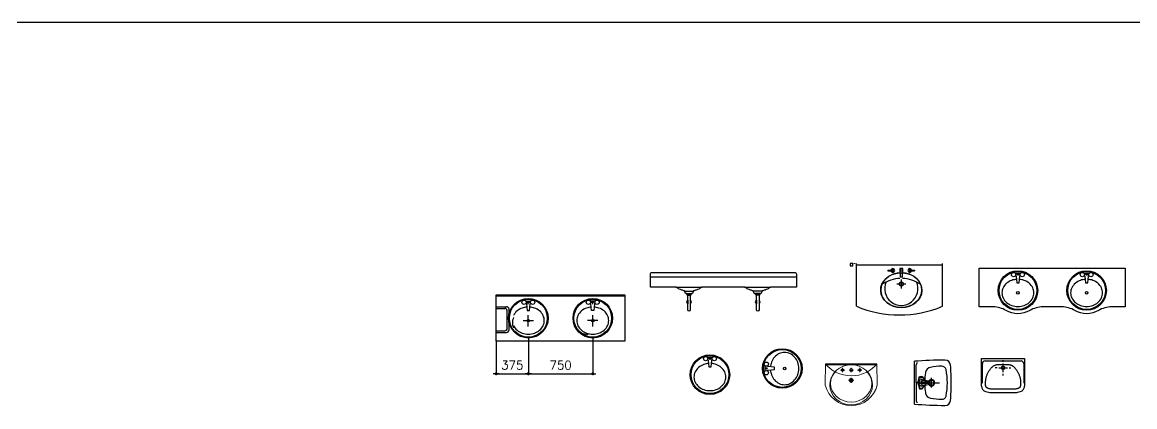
# Model space of a CAD drawing. Header units: inches. Extents: x -1249499 to 290957, y -589671 to 1013543.
# Drawn here: x -1150138 to -1137187, y 306328 to 310801 of the extents above; entities that cross this region are included whole.
import ezdxf

# ---------------------------------------------------------------- set-up
doc = ezdxf.new("R2010")
doc.units = ezdxf.units.IN
doc.header["$MEASUREMENT"] = 0
doc.layers.add('1', color=4, linetype='Continuous', lineweight=15)
for name, color, linetype in [('9', 9, 'Continuous'), ('BATH', 4, 'Continuous'), ('DIM', 1, 'Continuous'), ('FIN', 6, 'Continuous'), ('FIX', 6, 'Continuous'), ('KC', 7, 'Continuous'), ('TOIL', 9, 'Continuous'), ('TOILET', 6, 'Continuous'), ('마감벽', 1, 'Continuous'), ('샤워부스', 4, 'Continuous')]:
    doc.layers.add(name, color=color, linetype=linetype)
doc.styles.add('CADSG', font='ROMANS.shx', dxfattribs={"bigfont": 'CADSG.shx'})
doc.styles.add('RXHS', font='SIMPLEX.SHX', dxfattribs={"bigfont": 'WHGTXT.SHX'})
doc.dimstyles.new('NDIM-2', dxfattribs={"dimscale": 100, "dimtxt": 2.5, "dimasz": 0.3, "dimexe": 1, "dimexo": 1, "dimgap": 1, "dimtad": 1, "dimdec": 0, "dimdsep": 46, "dimlunit": 6, "dimtxsty": 'RXHS', "dimblk1": '_RXDOT', "dimblk2": '_RXDOT', "dimsah": 1, "dimcen": 3, "dimdle": 1.764706, "dimclrd": 9, "dimclre": 9, "dimclrt": 4, "dimadec": 0, "dimazin": 0, "dimtfac": 1, "dimtdec": 0, "dimtix": 1, "dimtmove": 2, "dimatfit": 3, "dimldrblk": '_RXDOT', "dimfxl": 1, "dimtolj": 1, "dimtzin": 0, "dimarcsym": 0})

# ---------------------------------------------------------------- blocks, each defined once
blk = doc.blocks.new('DOT')
at = {"color": 0}
blk.add_line((-2, 0), (2, 0), dxfattribs=at)
at = {"color": 0, "linetype": 'ByBlock', "const_width": 1}
blk.add_lwpolyline([(-0.5, 0, 1), (0.5, 0, 1)], format="xyb", close=True, dxfattribs=at)
blk = doc.blocks.new('*D1518')
at = {"layer": 'DEFPOINTS', "color": 0, "transparency": 16777216}
for p in [(-1144621, 307092), (-1144246, 307128), (-1144246, 306712)]:
    blk.add_point(p, dxfattribs=at)
at = {"layer": 'DIM', "color": 0, "transparency": 16777216}
for p, q in [((-1144621, 307091), (-1144621, 306711)), ((-1144246, 307127), (-1144246, 306711)), ((-1144603, 306712), (-1144264, 306712))]:
    blk.add_line(p, q, dxfattribs=at)
at = {"layer": 'DIM', "color": 0, "transparency": 16777216, "xscale": 18, "yscale": 18, "zscale": 18, "rotation": 180}
blk.add_blockref('DOT', (-1144621, 306712), dxfattribs=at)
at = {"layer": 'DIM', "color": 0, "transparency": 16777216, "xscale": 18, "yscale": 18, "zscale": 18}
blk.add_blockref('DOT', (-1144246, 306712), dxfattribs=at)
at = {"layer": 'DIM', "color": 4, "transparency": 16777216, "insert": (-1144434, 306812), "char_height": 100, "attachment_point": 5, "style": 'CADSG'}
blk.add_mtext('375', dxfattribs=at)
blk = doc.blocks.new('_DOT')
at = {"color": 0, "linetype": 'ByBlock'}
blk.add_line((-0.5, 0), (-1, 0), dxfattribs=at)
at = {"color": 0, "linetype": 'ByBlock', "const_width": 0.5}
blk.add_lwpolyline([(-0.25, 0, 1), (0.25, 0, 1)], format="xyb", close=True, dxfattribs=at)
blk = doc.blocks.new('_RXDOT')
at = {"layer": 'DIM', "color": 0, "linetype": 'ByBlock'}
blk.add_line((-1, 0), (2, 0), dxfattribs=at)
at = {"layer": 'DIM', "color": 0, "linetype": 'ByBlock', "const_width": 0.5}
blk.add_lwpolyline([(-0.25, 0, 1), (0.25, 0, 1)], format="xyb", close=True, dxfattribs=at)
blk = doc.blocks.new('*D1519')
at = {"layer": 'DEFPOINTS', "color": 0, "transparency": 16777216}
for p in [(-1144246, 307128), (-1143496, 307128), (-1143496, 306712)]:
    blk.add_point(p, dxfattribs=at)
at = {"layer": 'DIM', "color": 0, "transparency": 16777216}
for p, q in [((-1144246, 307127), (-1144246, 306711)), ((-1143496, 307127), (-1143496, 306711)), ((-1144228, 306712), (-1143514, 306712))]:
    blk.add_line(p, q, dxfattribs=at)
at = {"layer": 'DIM', "color": 0, "transparency": 16777216, "xscale": 18, "yscale": 18, "zscale": 18, "rotation": 180}
blk.add_blockref('DOT', (-1144246, 306712), dxfattribs=at)
at = {"layer": 'DIM', "color": 0, "transparency": 16777216, "xscale": 18, "yscale": 18, "zscale": 18}
blk.add_blockref('DOT', (-1143496, 306712), dxfattribs=at)
at = {"layer": 'DIM', "color": 4, "transparency": 16777216, "insert": (-1143871, 306812), "char_height": 100, "attachment_point": 5, "style": 'CADSG'}
blk.add_mtext('750', dxfattribs=at)

msp = doc.modelspace()

# ---------------------------------------------------------------- linework, layer by layer
at = {"color": 6}
msp.add_line((-1193392, 310801), (-803046.5, 310801), dxfattribs=at)
for p, q in [((-1142826.1, 307841.2), (-1141126.1, 307841.2)), ((-1138576.4, 307880.4), (-1138517.9, 307880.4)), ((-1138576.4, 307852.4), (-1138573.4, 307852.4)), ((-1138568.4, 307847.9), (-1138561.2, 307771.4)), ((-1138533.2, 307771.4), (-1138525.9, 307847.9)), ((-1138521, 307852.4), (-1138517.9, 307852.4)), ((-1137776.4, 307880.4), (-1137717.9, 307880.4)), ((-1137776.4, 307852.4), (-1137773.4, 307852.4)), ((-1137768.4, 307847.9), (-1137761.2, 307771.4)), ((-1137733.2, 307771.4), (-1137725.9, 307847.9)), ((-1137721, 307852.4), (-1137717.9, 307852.4)), ((-1142529.6, 307721.2), (-1142222.5, 307721.2)), ((-1141729.6, 307721.2), (-1141422.5, 307721.2)), ((-1138561.2, 307771.4), (-1138533.2, 307771.4)), ((-1137761.2, 307771.4), (-1137733.2, 307771.4)), ((-1142406.1, 307646.2), (-1142346.1, 307646.2)), ((-1142396.1, 307636.2), (-1142356.1, 307636.2)), ((-1142391.1, 307626.2), (-1142361.1, 307626.2)), ((-1141546.1, 307646.2), (-1141606.1, 307646.2)), ((-1141556.1, 307636.2), (-1141596.1, 307636.2)), ((-1141561.1, 307626.2), (-1141591.1, 307626.2)), ((-1142391.1, 307566.2), (-1142391.1, 307526.2)), ((-1142361.1, 307566.2), (-1142361.1, 307526.2)), ((-1141591.1, 307566.2), (-1141591.1, 307526.2)), ((-1141561.1, 307566.2), (-1141561.1, 307526.2)), ((-1141489.8, 306744.4), (-1141489.8, 306803)), ((-1141461.8, 306799.9), (-1141461.8, 306803)), ((-1138960.1, 306601.2), (-1138960.1, 306831.2)), ((-1138930.1, 306861.2), (-1138510.1, 306861.2)), ((-1138720.1, 306851.2), (-1138720.1, 306871.2)), ((-1138720.1, 306731.2), (-1138720.1, 306831.2)), ((-1138480.1, 306831.2), (-1138480.1, 306601.2)), ((-1141461.8, 306744.4), (-1141461.8, 306747.5)), ((-1141380.8, 306787.7), (-1141457.3, 306794.9)), ((-1141457.3, 306752.5), (-1141380.8, 306759.7)), ((-1141380.8, 306759.7), (-1141380.8, 306787.7)), ((-1138790.1, 306781.2), (-1138810.1, 306781.2)), ((-1138770.1, 306781.2), (-1138670.1, 306781.2)), ((-1138720.1, 306691.2), (-1138720.1, 306711.2)), ((-1138650.1, 306781.2), (-1138630.1, 306781.2))]:
    msp.add_line(p, q)
for points in [[(-1141422.5, 307721.2, -0.0120555), (-1141429.8, 307716.1, -0.020663), (-1141446.1, 307706.2, -0.021788), (-1141463, 307697.8, -0.0135467), (-1141491.1, 307686.2, -0.0206459), (-1141524.6, 307675), (-1141536.1, 307646.2), (-1141546.1, 307646.2), (-1141546.1, 307636.2), (-1141556.1, 307636.2), (-1141556.1, 307626.2), (-1141561.1, 307626.2), (-1141561.1, 307566.2, -0.5), (-1141561.1, 307526.2), (-1141561.1, 307456.2, -1), (-1141591.1, 307456.2), (-1141591.1, 307526.2, -0.5), (-1141591.1, 307566.2), (-1141591.1, 307626.2), (-1141596.1, 307626.2), (-1141596.1, 307636.2), (-1141606.1, 307636.2), (-1141606.1, 307646.2), (-1141616.1, 307646.2), (-1141627.6, 307675, -0.0206459), (-1141661.1, 307686.2, -0.0135467), (-1141689.2, 307697.8, -0.021788), (-1141706.1, 307706.2, -0.020663), (-1141722.4, 307716.1, -0.0120555), (-1141729.6, 307721.2), (-1142222.5, 307721.2, -0.0120555), (-1142229.8, 307716.1, -0.020663), (-1142246.1, 307706.2, -0.021788), (-1142263, 307697.8, -0.0135467), (-1142291.1, 307686.2, -0.0206459), (-1142324.6, 307675), (-1142336.1, 307646.2), (-1142346.1, 307646.2), (-1142346.1, 307636.2), (-1142356.1, 307636.2), (-1142356.1, 307626.2), (-1142361.1, 307626.2), (-1142361.1, 307566.2, -0.5), (-1142361.1, 307526.2), (-1142361.1, 307456.2, -1), (-1142391.1, 307456.2), (-1142391.1, 307526.2, -0.5), (-1142391.1, 307566.2), (-1142391.1, 307626.2), (-1142396.1, 307626.2), (-1142396.1, 307636.2), (-1142406.1, 307636.2), (-1142406.1, 307646.2), (-1142416.1, 307646.2), (-1142427.6, 307675, -0.0206459), (-1142461.1, 307686.2, -0.0135467), (-1142489.2, 307697.8, -0.021788), (-1142506.1, 307706.2, -0.020663), (-1142522.4, 307716.1, -0.0120555), (-1142529.6, 307721.2), (-1142826.1, 307721.2), (-1142826.1, 307871.2, -0.4142136), (-1142806.1, 307891.2), (-1141146.1, 307891.2, -0.4142136), (-1141126.1, 307871.2), (-1141126.1, 307721.2)], [(-1137297.2, 307939.4), (-1137297.2, 307489.4), (-1137457.6, 307489.4, 0.1339857), (-1137610, 307447.8, -0.27287), (-1137884.3, 307447.8, 0.1339857), (-1138036.7, 307489.4), (-1138257.6, 307489.4, 0.1339857), (-1138410, 307447.8, -0.27287), (-1138684.3, 307447.8, 0.1339857), (-1138836.7, 307489.4), (-1138997.2, 307489.4), (-1138997.2, 307939.4)], [(-1138970.1, 306891.2), (-1138720.1, 306891.2), (-1138470.1, 306891.2), (-1138470.1, 306691.2), (-1138470.1, 306581.2, -0.0413106), (-1138470.8, 306572.2, -0.0171367), (-1138475.1, 306551.2, -0.0575531), (-1138480.5, 306536.1, -0.0516734), (-1138490.1, 306521.2, -0.0783186), (-1138502.6, 306509.7, -0.0681211), (-1138520.1, 306501.2, -0.0377153), (-1138551.1, 306493.6, -0.0413106), (-1138580.1, 306491.2), (-1138720.1, 306491.2), (-1138860.1, 306491.2, -0.0413106), (-1138889.1, 306493.6, -0.0377153), (-1138920.1, 306501.2, -0.0681211), (-1138937.6, 306509.7, -0.0783186), (-1138950.1, 306521.2, -0.0516734), (-1138959.6, 306536.1, -0.0575531), (-1138965.1, 306551.2, -0.0171367), (-1138969.4, 306572.2, -0.0413106), (-1138970.1, 306581.2), (-1138970.1, 306691.2)]]:
    msp.add_lwpolyline(points, format="xyb", close=True)
for points in [[(-1138564.8, 307810.2, 0.0644354), (-1138619.7, 307798.5, 0.0917189), (-1138678.7, 307764.6, 0.1035985), (-1138719.5, 307712, 0.1139123), (-1138733.2, 307652.9, 0.1139123), (-1138719.5, 307593.8, 0.1035985), (-1138678.7, 307541.2, 0.0917189), (-1138619.7, 307507.3, 0.0847847), (-1138547.2, 307494.9, 0.0847847), (-1138474.7, 307507.3, 0.0917189), (-1138415.6, 307541.2, 0.1035985), (-1138374.8, 307593.8, 0.1139123), (-1138361.2, 307652.9, 0.1139123), (-1138374.8, 307712, 0.1035985), (-1138415.6, 307764.6, 0.0917189), (-1138474.7, 307798.5, 0.0644354), (-1138529.5, 307810.2, 0.0847847)], [(-1137764.8, 307810.2, 0.0644354), (-1137819.7, 307798.5, 0.0917189), (-1137878.7, 307764.6, 0.1035985), (-1137919.5, 307712, 0.1139123), (-1137933.2, 307652.9, 0.1139123), (-1137919.5, 307593.8, 0.1035985), (-1137878.7, 307541.2, 0.0917189), (-1137819.7, 307507.3, 0.0847847), (-1137747.2, 307494.9, 0.0847847), (-1137674.7, 307507.3, 0.0917189), (-1137615.6, 307541.2, 0.1035985), (-1137574.8, 307593.8, 0.1139123), (-1137561.2, 307652.9, 0.1139123), (-1137574.8, 307712, 0.1035985), (-1137615.6, 307764.6, 0.0917189), (-1137674.7, 307798.5, 0.0644354), (-1137729.5, 307810.2, 0.0847847)], [(-1142427.6, 307675, 0.0038043), (-1142421.3, 307673.2, 0.0666615), (-1142406.1, 307671.2), (-1142376.1, 307671.2), (-1142346.1, 307671.2, 0.0666615), (-1142330.8, 307673.2, 0.0038043), (-1142324.6, 307675, 0.0135467)], [(-1141524.6, 307675, -0.0038043), (-1141530.8, 307673.2, -0.0666615), (-1141546.1, 307671.2), (-1141576.1, 307671.2), (-1141606.1, 307671.2, -0.0666615), (-1141621.3, 307673.2, -0.0038043), (-1141627.6, 307675, -0.0135467)], [(-1141263, 306584.9, 0.1104696), (-1141200.8, 306598.8, 0.1026726), (-1141146.2, 306639.8, 0.0932794), (-1141110.7, 306699.7, 0.0875741), (-1141097.8, 306772.6, 0.0875741), (-1141110.7, 306845.5, 0.0932794), (-1141146.2, 306905.4, 0.1026726), (-1141200.8, 306946.4, 0.1104696), (-1141263, 306960.3, 0.1104696), (-1141325.1, 306946.4, 0.1026726), (-1141379.7, 306905.4, 0.0932794), (-1141415.2, 306845.5, 0.0645851), (-1141427.2, 306792, 0.0875741)], [(-1141427.4, 306755.3, 0.0670912), (-1141415.2, 306699.7, 0.0932794), (-1141379.7, 306639.8, 0.1026726), (-1141325.1, 306598.8, 0.1104696), (-1141263, 306584.9, 0.1104696)]]:
    msp.add_lwpolyline(points, format="xyb")
msp.add_lwpolyline([(-1138843.4, 306532.8), (-1138853.9, 306533.5), (-1138863, 306534.4), (-1138870.8, 306535.3), (-1138877.5, 306536.4), (-1138883.2, 306537.5), (-1138888.1, 306538.7), (-1138892.3, 306539.9), (-1138895.9, 306541.2), (-1138899.2, 306542.4), (-1138902.1, 306543.7), (-1138904.6, 306544.9), (-1138906.9, 306546.3), (-1138908.8, 306547.6), (-1138910.6, 306549), (-1138912.1, 306550.5), (-1138913.4, 306552), (-1138914.6, 306553.6), (-1138915.6, 306555.3), (-1138916.6, 306557), (-1138917.4, 306558.8), (-1138918.1, 306560.6), (-1138918.8, 306562.4), (-1138919.5, 306564.3), (-1138920.1, 306566.2), (-1138920.7, 306568), (-1138921.3, 306569.9), (-1138921.9, 306571.8), (-1138922.5, 306573.8), (-1138923, 306575.7), (-1138923.5, 306577.8), (-1138923.9, 306579.8), (-1138924.3, 306582), (-1138924.5, 306584.2), (-1138924.7, 306586.6), (-1138924.8, 306589.2), (-1138924.9, 306592.1), (-1138924.8, 306595.3), (-1138924.7, 306599), (-1138924.5, 306603.1), (-1138924.3, 306607.8), (-1138923.9, 306613.1), (-1138923.4, 306619), (-1138922.9, 306625.3), (-1138922.2, 306632), (-1138921.3, 306639), (-1138920.3, 306646.3), (-1138919, 306653.7), (-1138917.6, 306661.2), (-1138915.9, 306668.7), (-1138914, 306676.2), (-1138911.8, 306683.7), (-1138909.4, 306691.2), (-1138906.6, 306698.7), (-1138903.6, 306706.2), (-1138900.4, 306713.7), (-1138896.8, 306721.2), (-1138892.9, 306728.6), (-1138888.7, 306736), (-1138884.4, 306743.3), (-1138880, 306750.3), (-1138875.5, 306757), (-1138871.1, 306763.3), (-1138866.8, 306769.2), (-1138862.6, 306774.5), (-1138858.6, 306779.2), (-1138854.9, 306783.3), (-1138851.2, 306787), (-1138847.7, 306790.3), (-1138844.2, 306793.3), (-1138840.7, 306796), (-1138837.1, 306798.6), (-1138833.4, 306801.2), (-1138829.6, 306803.6), (-1138825.5, 306806.1), (-1138821.2, 306808.5), (-1138816.4, 306810.7), (-1138811.3, 306812.8), (-1138805.6, 306814.7), (-1138799.4, 306816.4), (-1138792.6, 306817.8), (-1138785.1, 306818.9), (-1138776.9, 306819.7), (-1138768.3, 306820.3), (-1138759.2, 306820.7), (-1138749.7, 306821), (-1138740, 306821.1), (-1138730.1, 306821.1), (-1138720.1, 306821.2), (-1138710.1, 306821.1), (-1138700.2, 306821.1), (-1138690.5, 306821), (-1138681, 306820.7), (-1138671.9, 306820.3), (-1138663.3, 306819.7), (-1138655.1, 306818.9), (-1138647.6, 306817.8), (-1138640.7, 306816.4), (-1138634.5, 306814.7), (-1138628.9, 306812.8), (-1138623.7, 306810.7), (-1138619, 306808.5), (-1138614.7, 306806.1), (-1138610.6, 306803.6), (-1138606.8, 306801.2), (-1138603.1, 306798.6), (-1138599.5, 306796), (-1138596, 306793.3), (-1138592.5, 306790.3), (-1138588.9, 306787), (-1138585.3, 306783.3), (-1138581.5, 306779.2), (-1138577.6, 306774.5), (-1138573.4, 306769.2), (-1138569.1, 306763.3), (-1138564.7, 306757), (-1138560.2, 306750.3), (-1138555.8, 306743.3), (-1138551.5, 306736), (-1138547.3, 306728.6), (-1138543.4, 306721.2), (-1138539.8, 306713.7), (-1138536.5, 306706.2), (-1138533.5, 306698.8), (-1138530.8, 306691.6), (-1138528.4, 306684.5), (-1138526.2, 306677.6), (-1138524.3, 306670.9), (-1138522.6, 306664.5), (-1138521.1, 306658.4), (-1138519.9, 306652.6), (-1138518.9, 306647), (-1138518, 306641.6), (-1138517.3, 306636.3), (-1138516.7, 306631.2), (-1138516.3, 306626.2), (-1138515.9, 306621.2), (-1138515.6, 306616.2), (-1138515.5, 306611.2), (-1138515.3, 306606.4), (-1138515.3, 306601.7), (-1138515.3, 306597.2), (-1138515.5, 306592.9), (-1138515.6, 306588.9), (-1138515.9, 306585.3), (-1138516.3, 306582.1), (-1138516.7, 306579.2), (-1138517.2, 306576.5), (-1138517.7, 306574.2), (-1138518.3, 306572), (-1138518.9, 306570), (-1138519.5, 306568), (-1138520.1, 306566.2), (-1138520.7, 306564.3), (-1138521.4, 306562.4), (-1138522.1, 306560.6), (-1138522.8, 306558.8), (-1138523.6, 306557), (-1138524.5, 306555.3), (-1138525.6, 306553.6), (-1138526.8, 306552), (-1138528.1, 306550.5), (-1138529.6, 306549), (-1138531.3, 306547.6), (-1138533.3, 306546.3), (-1138535.6, 306544.9), (-1138538.1, 306543.7), (-1138541, 306542.4), (-1138544.3, 306541.2), (-1138547.9, 306539.9), (-1138552.1, 306538.7), (-1138557, 306537.5), (-1138562.7, 306536.4), (-1138569.4, 306535.3), (-1138577.2, 306534.4), (-1138586.3, 306533.5), (-1138596.8, 306532.8), (-1138608.8, 306532.3), (-1138622.1, 306531.9), (-1138636.7, 306531.6), (-1138652.2, 306531.4), (-1138668.5, 306531.2), (-1138685.3, 306531.2), (-1138702.6, 306531.2), (-1138720.1, 306531.2), (-1138737.6, 306531.2), (-1138754.8, 306531.2), (-1138771.7, 306531.2), (-1138788, 306531.4), (-1138803.5, 306531.6), (-1138818.1, 306531.9), (-1138831.4, 306532.3)], close=True)
for centre, radius in [((-1138547.2, 307680.4), 230), ((-1138547.2, 307680.4), 220), ((-1138597.2, 307866.4), 25), ((-1138547.2, 307866.4), 8), ((-1138497.2, 307866.4), 25), ((-1137747.2, 307680.4), 230), ((-1137747.2, 307680.4), 220), ((-1137797.2, 307866.4), 25), ((-1137747.2, 307866.4), 8), ((-1137697.2, 307866.4), 25), ((-1138547.2, 307652.9), 15), ((-1137747.2, 307652.9), 15), ((-1141289.8, 306773.7), 230), ((-1141289.8, 306773.7), 220), ((-1141475.8, 306823.7), 25), ((-1138720.1, 306781.2), 20), ((-1141475.8, 306723.7), 25), ((-1141475.8, 306773.7), 8), ((-1141262.3, 306773.7), 15)]:
    msp.add_circle(centre, radius)
for centre, radius, start, end in [((-1138573.4, 307847.4), 5, 5.39095, 90), ((-1138521, 307847.4), 5, 90, 174.60905), ((-1137773.4, 307847.4), 5, 5.39095, 90), ((-1137721, 307847.4), 5, 90, 174.60905), ((-1141456.8, 306799.9), 5, 180, 264.60905), ((-1138930.1, 306831.2), 30, 90, 180), ((-1138510.1, 306831.2), 30, 0, 90), ((-1141456.8, 306747.5), 5, 95.39095, 180)]:
    msp.add_arc(centre, radius, start, end)
at = {"layer": '1'}
for p, q in [((-1140787.7, 306825.5), (-1140790.7, 306587.8)), ((-1140787.7, 306825.5), (-1140187.7, 306825.5)), ((-1140787.7, 306815.5), (-1140187.7, 306815.5)), ((-1140187.7, 306825.5), (-1140185.3, 306587.8)), ((-1140613, 306755.5), (-1140563, 306755.5)), ((-1140588, 306730.5), (-1140588, 306780.5)), ((-1140512.8, 306755.5), (-1140462.8, 306755.5)), ((-1140487.8, 306780.5), (-1140487.8, 306730.5)), ((-1140413, 306755.5), (-1140363, 306755.5)), ((-1140388, 306730.5), (-1140388, 306780.5)), ((-1140518, 306635.5), (-1140458, 306635.5)), ((-1140488, 306605.5), (-1140488, 306665.5))]:
    msp.add_line(p, q, dxfattribs=at)
for centre, radius in [((-1140588, 306755.5), 15), ((-1140487.8, 306755.5), 17.5), ((-1140388, 306755.5), 15), ((-1140487.8, 306635.5), 22.5), ((-1140487.8, 306635.5), 16.5)]:
    msp.add_circle(centre, radius, dxfattribs=at)
for centre, radius, start, end in [((-1140487.7, 307082.6), 395.1, 222.53343, 239.38714), ((-1140487.7, 307082.6), 395.1, 300.54794, 317.46657), ((-1140678.7, 306759.8), 20, 239.38714, 314.46536), ((-1140678.7, 306759.8), 20, 239.38714, 314.46536), ((-1140669.8, 306709.6), 20, 67.84421, 142.66854), ((-1140669.8, 306709.6), 20, 63.97647, 67.84421), ((-1140487.7, 307082.6), 395.1, 243.97647, 295.95792), ((-1140306, 306709.4), 20, 37.25539, 115.95792), ((-1140297.1, 306759.5), 20, 225.46302, 300.54794), ((-1140750.8, 306587.3), 40, 179.27093, 193.57753), ((-1140488, 306650.8), 310.3, 193.57753, 346.43251), ((-1140225.3, 306587.4), 40, 346.43251, 0.59066), ((-1140488, 306650.8), 300.3, 270.00502, 270.03201)]:
    msp.add_arc(centre, radius, start, end, dxfattribs=at)
msp.add_ellipse((-1140488, 306599), major_axis=(-240, 0), ratio=0.9020833, dxfattribs=at)
for start_param, end_param in [(4.6665204, 5.1088752), (5.5276231, 10.1787377)]:
    msp.add_ellipse((-1140488, 306583), major_axis=(-248.4, 0), ratio=0.9360751, start_param=start_param, end_param=end_param, dxfattribs=at)
at = {"layer": '9'}
for p, q in [((-1144621.4, 307471.9), (-1144521.4, 307471.9)), ((-1144491.4, 307241.9), (-1144491.4, 307441.9)), ((-1144621.4, 307211.9), (-1144521.4, 307211.9))]:
    msp.add_line(p, q, dxfattribs=at)
for centre, start, end in [((-1144521.4, 307441.9), 0, 90), ((-1144521.4, 307241.9), 270, 0)]:
    msp.add_arc(centre, 30, start, end, dxfattribs=at)
at = {"layer": 'BATH'}
for p, q in [((-1142161.4, 306901.3), (-1142102.8, 306901.3)), ((-1142161.4, 306873.3), (-1142158.3, 306873.3)), ((-1142153.3, 306868.7), (-1142146.1, 306792.3)), ((-1142118.1, 306792.3), (-1142110.9, 306868.7)), ((-1142105.9, 306873.3), (-1142102.8, 306873.3)), ((-1142146.1, 306792.3), (-1142118.1, 306792.3))]:
    msp.add_line(p, q, dxfattribs=at)
msp.add_lwpolyline([(-1142149.8, 306831, 0.0644354), (-1142204.6, 306819.4, 0.0917189), (-1142263.6, 306785.5, 0.1035985), (-1142304.5, 306732.9, 0.1139123), (-1142318.1, 306673.8, 0.1139123), (-1142304.5, 306614.6, 0.1035985), (-1142263.6, 306562, 0.0917189), (-1142204.6, 306528.1, 0.0847847), (-1142132.1, 306515.8, 0.0847847), (-1142059.6, 306528.1, 0.0917189), (-1142000.6, 306562, 0.1035985), (-1141959.8, 306614.6, 0.1139123), (-1141946.1, 306673.8, 0.1139123), (-1141959.8, 306732.9, 0.1035985), (-1142000.6, 306785.5, 0.0917189), (-1142059.6, 306819.4, 0.0644354), (-1142114.4, 306831, 0.0847847)], format="xyb", dxfattribs=at)
for centre, radius in [((-1142132.1, 306701.3), 230), ((-1142132.1, 306701.3), 220), ((-1142182.1, 306887.3), 25), ((-1142132.1, 306887.3), 8), ((-1142082.1, 306887.3), 25)]:
    msp.add_circle(centre, radius, dxfattribs=at)
for centre, start, end in [((-1142158.3, 306868.3), 5.39095, 90), ((-1142105.9, 306868.3), 90, 174.60905)]:
    msp.add_arc(centre, 5, start, end, dxfattribs=at)
at = {"layer": 'FIN', "color": 1}
for p, q in [((-1140062.7, 307916.6), (-1140062.7, 307909.8)), ((-1140062.7, 307916.6), (-1140004.2, 307916.6)), ((-1140062.7, 307909.8), (-1140004.2, 307909.8)), ((-1140004.2, 307916.6), (-1140004.2, 307909.8)), ((-1139809.3, 307916.6), (-1139809.3, 307909.8)), ((-1139809.3, 307916.6), (-1139750.8, 307916.6)), ((-1139809.3, 307909.8), (-1139750.8, 307909.8)), ((-1139750.8, 307916.6), (-1139750.8, 307909.8))]:
    msp.add_line(p, q, dxfattribs=at)
msp.add_arc((-1139926, 308696.4), 1300, 247.38014, 292.61986, dxfattribs=at)
at = {"layer": 'FIX'}
for p, q in [((-1144621.4, 307491.9), (-1144501.4, 307491.9)), ((-1144471.4, 307221.9), (-1144471.4, 307461.9)), ((-1144621.4, 307191.9), (-1144501.4, 307191.9))]:
    msp.add_line(p, q, dxfattribs=at)
for centre, start, end in [((-1144501.4, 307461.9), 0, 90), ((-1144501.4, 307221.9), 270, 0)]:
    msp.add_arc(centre, 30, start, end, dxfattribs=at)
at = {"layer": 'KC', "color": 4}
for p, q in [((-1139752.9, 306357.5), (-1139752.9, 306857.5)), ((-1139731.9, 306607.5), (-1139731.9, 306817.5)), ((-1139711, 306607.5), (-1139694.6, 306678.8)), ((-1139703.3, 306607.5), (-1139691.3, 306670)), ((-1139694.6, 306678.8), (-1139661.5, 306678.8)), ((-1139691.3, 306670), (-1139655.2, 306670)), ((-1139661.5, 306678.8), (-1139631.9, 306637.5)), ((-1139731.9, 306607.5), (-1139731.9, 306397.5)), ((-1139713.2, 306607.5), (-1139729.1, 306607.5)), ((-1139711, 306607.5), (-1139694.6, 306536.3)), ((-1139703.3, 306607.5), (-1139691.3, 306545)), ((-1139701.4, 306597.3), (-1139692.4, 306597.3)), ((-1139692.4, 306619.4), (-1139701.3, 306619.4)), ((-1139692.4, 306597.3), (-1139692.4, 306619.4)), ((-1139691.3, 306545), (-1139655.2, 306545)), ((-1139682.2, 306656.6), (-1139682.2, 306656.6)), ((-1139665.2, 306643.4), (-1139571, 306626.1)), ((-1139665.1, 306571.3), (-1139571, 306588.9)), ((-1139661.5, 306536.3), (-1139631.9, 306577.5)), ((-1139579.7, 306615.3), (-1139657.4, 306615.3)), ((-1139579.7, 306599.7), (-1139657.4, 306599.7)), ((-1139634.8, 306607.5), (-1139461.8, 306607.5)), ((-1139579.7, 306607.5), (-1139579.7, 306615.3)), ((-1139579.7, 306607.5), (-1139579.7, 306599.7)), ((-1139571, 306588.9), (-1139571, 306626.1)), ((-1139552.9, 306552.2), (-1139552.9, 306665)), ((-1139694.6, 306536.3), (-1139661.5, 306536.3))]:
    msp.add_line(p, q, dxfattribs=at)
msp.add_circle((-1139682.2, 306606.6), 11.2, dxfattribs=at)
msp.add_circle((-1139682.2, 306606.6), 11.2, dxfattribs=at)
for centre, radius, start, end in [((-1139263.9, 299072.9), 7800, 90.97195, 93.59423), ((-1139708, 306817.5), 23.8, 111.47962, 180), ((-1139425.4, 306049.6), 750, 90.64581, 100.80293), ((-1139433.9, 306747.5), 52, 16.51708, 90), ((-1139395.1, 306807.7), 64, 4.7148, 90.97195), ((-1141822.9, 306607.5), 2500, 0, 4.7148), ((-1138942.9, 306607.5), 690, 170.46034, 177.98449), ((-1139509.1, 306704.2), 115.6, 166.86003, 171.1977), ((-1139552.9, 306717.5), 70, 100.80293, 169.34526), ((-1140117.9, 306607.5), 750, 0, 11.91019), ((-1139667.3, 306607.4), 36.1, 72.06956, 287.81289), ((-1139649.8, 306607.5), 27.3, 83.1079, 276.8921), ((-1139657.4, 306607.5), 7.81, 90, 270), ((-1139643.2, 306607.5), 27.3, 263.1079, 96.8921), ((-1138942.9, 306607.5), 690, 182.01551, 189.53967), ((-1139552.9, 306607.5), 36.4, 214.84442, 145.25464), ((-1139552.9, 306607.5), 28.6, 222.01719, 138.0501), ((-1140117.9, 306607.5), 750, 348.08981, 0), ((-1141822.9, 306607.5), 2500, 355.2852, 0), ((-1139509.1, 306510.8), 115.6, 188.8023, 193.13997), ((-1139552.9, 306497.5), 70, 190.65474, 259.19707), ((-1139425.4, 307165.5), 750, 259.19707, 269.35418), ((-1139433.9, 306467.5), 52, 270, 343.48292), ((-1139263.9, 314142.2), 7800, 266.40577, 269.02805), ((-1139708, 306397.5), 23.8, 180, 248.52038), ((-1139395.1, 306407.3), 64, 269.02805, 355.2852)]:
    msp.add_arc(centre, radius, start, end, dxfattribs=at)
at = {"layer": 'TOIL', "color": 7}
msp.add_line((-1144621.4, 307616.9), (-1143121.4, 307616.9), dxfattribs=at)
at = {"layer": 'TOIL', "color": 1}
for p, q in [((-1144275.7, 307557.9), (-1144217.2, 307557.9)), ((-1144275.7, 307529.9), (-1144272.6, 307529.9)), ((-1144267.7, 307525.3), (-1144260.4, 307448.9)), ((-1144260.4, 307448.9), (-1144232.4, 307448.9)), ((-1144246.4, 307521.9), (-1144246.4, 307541.9)), ((-1144232.4, 307448.9), (-1144225.2, 307525.3)), ((-1144220.3, 307529.9), (-1144217.2, 307529.9)), ((-1143467.2, 307557.9), (-1143525.7, 307557.9)), ((-1143522.6, 307529.9), (-1143525.7, 307529.9)), ((-1143510.4, 307448.9), (-1143517.7, 307525.3)), ((-1143482.4, 307448.9), (-1143510.4, 307448.9)), ((-1143496.4, 307521.9), (-1143496.4, 307541.9)), ((-1143475.2, 307525.3), (-1143482.4, 307448.9)), ((-1143467.2, 307529.9), (-1143470.3, 307529.9)), ((-1144306.1, 307330.4), (-1144184.5, 307330.4)), ((-1144246.4, 307261.3), (-1144246.4, 307394.6)), ((-1143436.8, 307330.4), (-1143558.4, 307330.4)), ((-1143496.4, 307261.3), (-1143496.4, 307394.6))]:
    msp.add_line(p, q, dxfattribs=at)
at = {"layer": 'TOIL', "color": 7}
msp.add_lwpolyline([(-1143121.4, 307631.9), (-1143121.4, 307091.9), (-1144621.4, 307091.9), (-1144621.4, 307631.9)], close=True, dxfattribs=at)
at = {"layer": 'TOIL', "color": 1}
for centre, radius in [((-1144246.4, 307357.9), 230), ((-1144246.4, 307357.9), 220), ((-1143496.4, 307357.9), 230), ((-1143496.4, 307357.9), 220), ((-1144296.4, 307543.9), 25), ((-1144246.4, 307543.9), 8), ((-1144196.4, 307543.9), 25), ((-1143546.4, 307543.9), 25), ((-1143496.4, 307543.9), 8), ((-1143446.4, 307543.9), 25), ((-1144246.4, 307330.4), 15), ((-1143496.4, 307330.4), 15)]:
    msp.add_circle(centre, radius, dxfattribs=at)
for centre, radius, start, end in [((-1144256.8, 307299.5), 187.1, 109.38487, 130.34665), ((-1144246.4, 307269.9), 218.4, 94.63774, 109.38487), ((-1144272.6, 307524.9), 5, 5.39095, 90), ((-1144246.4, 307269.9), 218.4, 70.61513, 85.36226), ((-1144220.3, 307524.9), 5, 90, 174.60905), ((-1144236.1, 307299.5), 187.1, 49.65335, 70.61513), ((-1143506.8, 307299.5), 187.1, 109.38487, 130.34665), ((-1143496.4, 307269.9), 218.4, 94.63774, 109.38487), ((-1143522.6, 307524.9), 5, 5.39095, 90), ((-1143496.4, 307269.9), 218.4, 70.61513, 85.36226), ((-1143470.3, 307524.9), 5, 90, 174.60905), ((-1143486.1, 307299.5), 187.1, 49.65335, 70.61513), ((-1144297.5, 307305.4), 134.9, 154.00528, 180), ((-1144272.8, 307318.3), 162.4, 130.34665, 154.00528), ((-1144220.1, 307318.3), 162.4, 25.99472, 49.65335), ((-1144195.4, 307330.4), 134.9, 0, 25.99472), ((-1144195.4, 307330.4), 134.9, 334.00528, 0), ((-1143547.5, 307330.4), 134.9, 154.00528, 180), ((-1143547.5, 307330.4), 134.9, 180, 205.99472), ((-1143522.8, 307318.3), 162.4, 130.34665, 154.00528), ((-1143470.1, 307318.3), 162.4, 25.99472, 49.65335), ((-1143445.4, 307330.4), 134.9, 0, 25.99472), ((-1143445.4, 307330.4), 134.9, 334.00528, 0), ((-1144297.5, 307305.4), 134.9, 180, 205.99472), ((-1144272.8, 307342.4), 162.4, 205.99472, 229.65335), ((-1144256.8, 307361.2), 187.1, 229.65335, 250.61513), ((-1144246.4, 307390.8), 218.4, 250.61513, 270), ((-1144246.4, 307390.8), 218.4, 270, 289.38487), ((-1144236.1, 307361.2), 187.1, 289.38487, 310.34665), ((-1144220.1, 307342.4), 162.4, 310.34665, 334.00528), ((-1143522.8, 307342.4), 162.4, 205.99472, 229.65335), ((-1143506.8, 307361.2), 187.1, 229.65335, 250.61513), ((-1143551.4, 307390.8), 218.4, 250.61513, 270), ((-1143496.4, 307390.8), 218.4, 250.61513, 270), ((-1143496.4, 307390.8), 218.4, 270, 289.38487), ((-1143486.1, 307361.2), 187.1, 289.38487, 310.34665), ((-1143470.1, 307342.4), 162.4, 310.34665, 334.00528)]:
    msp.add_arc(centre, radius, start, end, dxfattribs=at)
at = {"layer": 'TOILET'}
for p, q in [((-1140426, 307496.4), (-1140426, 307996.4)), ((-1139426, 307496.4), (-1139426, 307996.4)), ((-1139955, 307757), (-1139850.8, 307757)), ((-1139902.9, 307704.9), (-1139902.9, 307809.1))]:
    msp.add_line(p, q, dxfattribs=at)
msp.add_lwpolyline([(-1139889.3, 307937.4), (-1139919.9, 307937.4, 0.4230253), (-1139922.3, 307934.9), (-1139919.5, 307839.4, 0.4054564), (-1139918.5, 307838.4), (-1139890.7, 307838.4, 0.4054564), (-1139889.7, 307839.4), (-1139886.9, 307934.9, 0.4230253)], format="xyb", close=True, dxfattribs=at)
for centre, radius in [((-1139904.6, 307913.1), 11.9), ((-1139904.6, 307757), 23.8)]:
    msp.add_circle(centre, radius, dxfattribs=at)
for centre, radius, start, end in [((-1140003.6, 307913.1), 21.8, 188.86377, 170.88501), ((-1140003.6, 307913.1), 16.8, 191.50217, 168.16995), ((-1139805.6, 307913.1), 21.8, 9.11499, 351.13623), ((-1139805.6, 307913.1), 16.8, 11.83005, 348.49783), ((-1139904.6, 307416.2), 404.2, 92.21976, 122.51526), ((-1139904.6, 307699.6), 193.1, 155.2675, 24.7325), ((-1139904.6, 307416.2), 404.2, 57.48474, 87.78024)]:
    msp.add_arc(centre, radius, start, end, dxfattribs=at)
at = {"layer": 'TOILET', "extrusion": (0, 0, -1)}
for start_param, end_param in [(4.7802767, 10.9276866), (4.6445013, 4.7802767)]:
    msp.add_ellipse((-1139904.6, 307684.6), major_axis=(240.1, 0), ratio=0.8423639, start_param=start_param, end_param=end_param, dxfattribs=at)
msp.add_ellipse((-1139904.6, 307684.6), major_axis=(240.1, 0), ratio=0.8423639, dxfattribs=at)
at = {"layer": '마감벽', "color": 1, "lineweight": 0}
msp.add_line((-1140443.3, 307996.4), (-1140456.4, 307996.4), dxfattribs=at)
at = {"layer": '마감벽'}
msp.add_line((-1139426, 307976.4), (-1140426, 307976.4), dxfattribs=at)
at = {"layer": '샤워부스', "color": 4, "lineweight": 0}
msp.add_line((-1140499.1, 307996.4), (-1140499.1, 307966.4), dxfattribs=at)
at = {"layer": '샤워부스', "color": 6, "lineweight": 0}
msp.add_line((-1140426, 307496.4), (-1140426, 307996.4), dxfattribs=at)
at = {"layer": '샤워부스'}
msp.add_lwpolyline([(-1140469.1, 307966.4), (-1140469.1, 307996.4), (-1140499.1, 307996.4), (-1140499.1, 307966.4), (-1140469.1, 307966.4)], dxfattribs=at)
at = {"layer": '샤워부스', "color": 1, "lineweight": 0}
msp.add_arc((-1139926, 308696.4), 1300, 247.38014, 292.61986, dxfattribs=at)

# ---------------------------------------------------------------- dimensions: what is measured, and where the dimension line sits
at = {"layer": 'DIM'}
for base, p1, p2, picture, middle in [((-1144246.4, 306711.8), (-1144621.4, 307091.9), (-1144246.4, 307127.9), '*D1518', (-1144433.9, 306811.8)), ((-1143496.4, 306711.8), (-1144246.4, 307127.9), (-1143496.4, 307127.9), '*D1519', (-1143871.4, 306811.8))]:
    dim = msp.add_linear_dim(base=base, p1=p1, p2=p2, dimstyle='NDIM-2', override={"dimscale": 1, "dimtxt": 100, "dimasz": 18, "dimexe": 1.25, "dimexo": 0.625, "dimgap": 50, "dimtxsty": 'CADSG', "dimblk1": 'DOT', "dimblk2": 'DOT', "dimcen": 2.5, "dimdle": 0, "dimclrd": 0, "dimclre": 0, "dimtix": 0, "dimtmove": 0, "dimtolj": 0, "dimtzin": 8}, dxfattribs=at)
    dim.commit()
    dim.dimension.update_dxf_attribs({"geometry": picture, "text_midpoint": middle})

doc.saveas('drawing.dxf')
